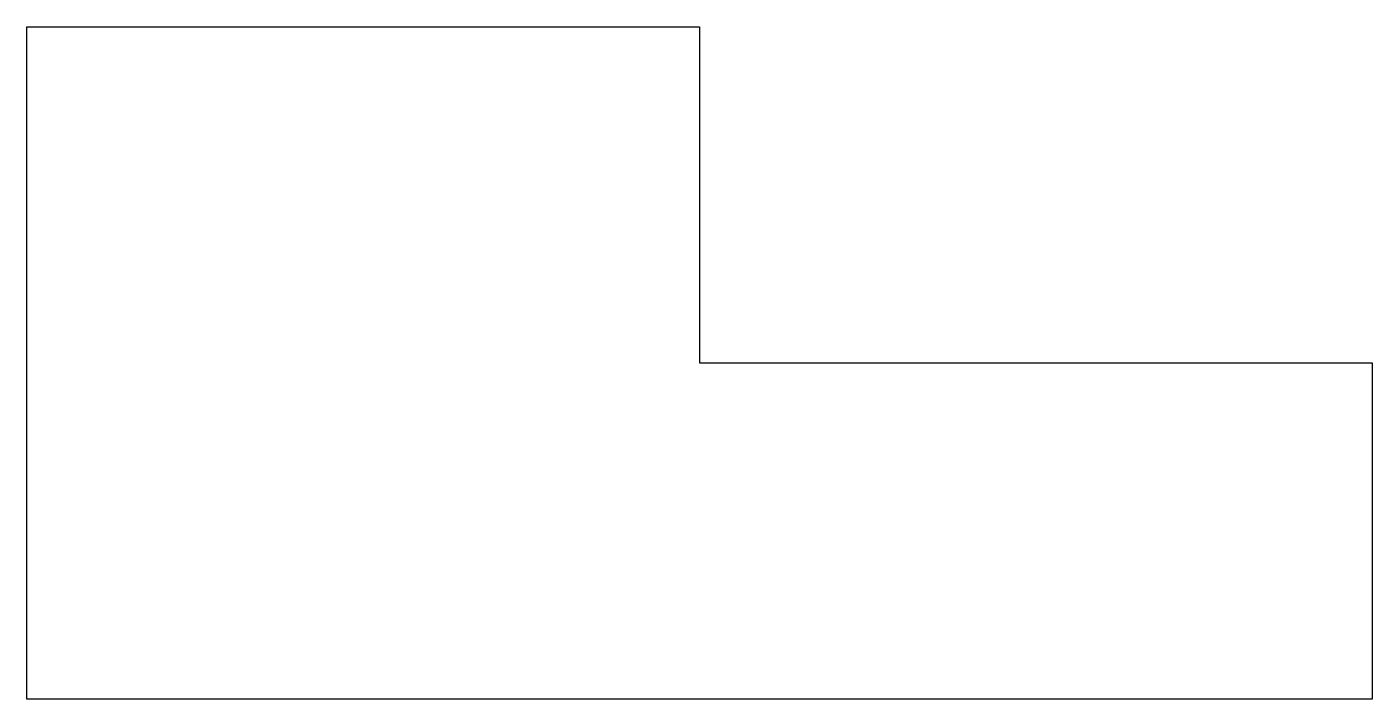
# Model space of a CAD drawing. Header units: millimetres. Extents: x 20 to 60, y 20 to 40.
import ezdxf

# ---------------------------------------------------------------- set-up
doc = ezdxf.new("R2010")
doc.units = ezdxf.units.MM
doc.layers.get('0').update_dxf_attribs({"lineweight": 25, "true_color": 0xffffff})

msp = doc.modelspace()

# ---------------------------------------------------------------- linework, layer by layer
for p, q in [((20, 20), (20, 40)), ((20, 40), (40, 40)), ((40, 40), (40, 30)), ((40, 30), (60, 30)), ((60, 30), (60, 20)), ((60, 20), (20, 20))]:
    msp.add_line(p, q)

doc.saveas('drawing.dxf')
